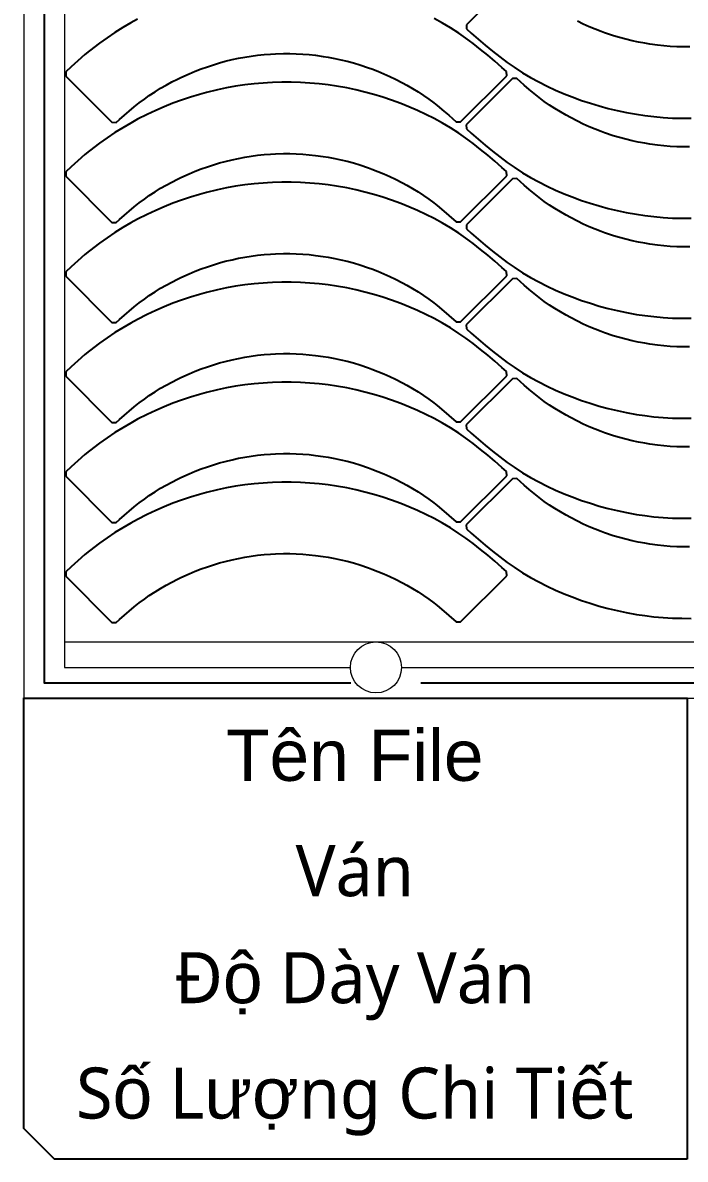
# Model space of a CAD drawing. Header units: millimetres. Extents: x -10628 to 24720, y -21829 to 4032.
# Drawn here: x 6648 to 7297, y -1997 to -884 of the extents above; entities that cross this region are included whole.
import ezdxf
from ezdxf.enums import TextEntityAlignment as Align
from ezdxf.lldxf.tags import DXFTag

# ---------------------------------------------------------------- set-up
doc = ezdxf.new("R2010")
doc.units = ezdxf.units.MM
doc.layers.add('layer khung van cnc', color=7, linetype='Continuous', lineweight=25, true_color=0xfbf59b)
doc.layers.add('layer mau', color=7, linetype='Continuous')
doc.styles.add('Text Dim', font='arial.ttf')
tags = doc.linetypes.add('DATTRANHVAKEPVAN', pattern='A,32.156035,-1.521322,["DAT TRÁNH VA CHẠM KẸP VÁN",Text Dim,S=2.23494,R=0,X=0,Y=-0.877209],-47.8264', length=81.503757).pattern_tags.tags
tags[6] = DXFTag(74, 10)
tags = doc.linetypes.add('KVVIENMAY', pattern='A,46.311228,-10.280676,["KV VIỀN MÁY",Text Dim,S=10.028098,R=0,X=0,Y=-4.346144],-100.988212', length=157.580116).pattern_tags.tags
tags[6] = DXFTag(74, 10)

# ---------------------------------------------------------------- blocks, each defined once
blk = doc.blocks.new('khung van cnc')
at = {"color": 2, "linetype": 'DATTRANHVAKEPVAN', "lineweight": 5}
for p, q in [((-1453, -44.4), (-1148, -44.4)), ((-1148, -44.4), (-538.7, -44.4))]:
    blk.add_line(p, q, dxfattribs=at)
at = {"color": 250, "lineweight": 5}
blk.add_line((-1494.1, -99.4), (-193, -99.4), dxfattribs=at)
at = {"lineweight": 5}
blk.add_lwpolyline([(-193, -99.4), (-193, 2370.6), (-223, 2400.6), (-1463, 2400.6), (-1493, 2370.6), (-1493, -99.4)], close=True, dxfattribs=at)
at = {"color": 1, "linetype": 'KVVIENMAY'}
for points in [[(-511.9, -84.4), (-213, -84.4), (-213, 2370.6), (-228, 2385.6), (-1458, 2385.6), (-1473, 2370.6), (-1473, -84.4), (-1172.8, -84.4)], [(-1104, -84.4), (-567.2, -84.4)]]:
    blk.add_lwpolyline(points, dxfattribs=at)
at = {"lineweight": 5}
for points in [[(-513.5, -69.4), (-233, -69.4), (-233, 2370.6), (-1453, 2370.6), (-1453, -69.4), (-1173, -69.4)], [(-1123, -69.4), (-563.5, -69.4)]]:
    blk.add_lwpolyline(points, dxfattribs=at)
blk.add_lwpolyline([(-843, -551.3), (-1463, -551.3), (-1493, -521.3), (-1493, -99.4), (-843, -99.4)], close=True)
blk.add_circle((-1148, -69.4), 25, dxfattribs=at)
at = {"color": 254, "lineweight": 5, "char_height": 50, "width": 647.53, "attachment_point": 5}
for s, insert in [('{\\fArial|b0|i0|c163|p34;Tên File}', (-1168.8, -155.9)), ('{\\fYu Gothic UI Semilight|b0|i0|c128|p34;Ván}', (-1168.8, -268.9)), ('{\\fYu Gothic UI Semilight|b0|i0|c128|p34;Đ\\fArial|b0|i0|c163|p34;ộ\\fYu Gothic UI Semilight|b0|i0|c128|p34; Dày Ván}', (-1168.8, -381.8)), ('{\\fYu Gothic UI Semilight|b0|i0|c128|p34;S\\fArial|b0|i0|c163|p34;ố\\fYu Gothic UI Semilight|b0|i0|c128|p34; L\\fArial|b0|i0|c163|p34;ượ\\fYu Gothic UI Semilight|b0|i0|c128|p34;ng Chi Ti\\fArial|b0|i0|c163|p34;ế\\fYu Gothic UI Semilight|b0|i0|c128|p34;t}', (-1168.8, -494.8))]:
    blk.add_mtext(s, dxfattribs=dict(at, insert=insert))
at = {"layer": 'layer mau'}
for tag, p in [('ÁGF', (-518, -155.9)), ('TENFILE', (-518, -268.9)), ('TENFILE', (-518, -381.8)), ('TENFILE', (-518, -494.8))]:
    blk.add_attdef(tag, text='', height=30, dxfattribs=at).set_placement(p, align=Align.MIDDLE_CENTER)

msp = doc.modelspace()

# ---------------------------------------------------------------- linework, layer by layer
for p, q in [((7127.779, -840.374), (7082.525, -885.566)), ((7059.057, -883.878), (7051.064, -879.504)), ((6745.926, -888.369), (6738.177, -893.172)), ((6753.819, -883.799), (6745.926, -888.369)), ((6760.451, -880.191), (6753.819, -883.799)), ((7066.887, -888.516), (7059.057, -883.878)), ((7075.259, -893.908), (7066.887, -888.516)), ((7082.525, -885.566), (7082.658, -889.664)), ((7082.658, -889.664), (7087.265, -893.703)), ((7197.113, -884.813), (7191.417, -882.074)), ((7202.875, -887.404), (7197.113, -884.813)), ((7208.702, -889.845), (7202.875, -887.404)), ((7214.59, -892.133), (7208.702, -889.845)), ((6730.588, -898.212), (6723.171, -903.491)), ((6738.177, -893.172), (6730.588, -898.212)), ((7081.998, -898.603), (7075.259, -893.908)), ((7089.288, -904.021), (7081.998, -898.603)), ((7087.265, -893.703), (7094.155, -899.681)), ((7094.155, -899.681), (7101.103, -905.579)), ((7217.82, -893.312), (7214.59, -892.133)), ((7226.543, -896.235), (7217.82, -893.312)), ((7232.6, -898.047), (7226.543, -896.235)), ((7238.704, -899.699), (7232.6, -898.047)), ((7244.85, -901.188), (7238.704, -899.699)), ((7251.034, -902.516), (7244.85, -901.188)), ((6713.449, -911.01), (6708.909, -914.776)), ((6723.171, -903.491), (6713.449, -911.01)), ((7096.435, -909.639), (7089.288, -904.021)), ((7103.468, -915.417), (7096.435, -909.639)), ((7101.103, -905.579), (7108.136, -911.357)), ((7108.136, -911.357), (7115.283, -916.975)), ((7257.25, -903.679), (7251.034, -902.516)), ((7262.248, -904.493), (7257.25, -903.679)), ((7269.763, -905.513), (7262.248, -904.493)), ((7276.051, -906.182), (7269.763, -905.513)), ((7282.353, -906.686), (7276.051, -906.182)), ((7288.667, -907.024), (7282.353, -906.686)), ((7294.988, -907.196), (7288.667, -907.024)), ((7301.311, -907.201), (7294.988, -907.196)), ((6702.045, -920.743), (6695.294, -926.844)), ((6708.909, -914.776), (6702.045, -920.743)), ((6834.798, -924.667), (6840.854, -922.857)), ((6840.854, -922.857), (6846.412, -921.349)), ((6846.412, -921.349), (6853.101, -919.724)), ((6853.101, -919.724), (6859.285, -918.404)), ((6859.285, -918.404), (6865.504, -917.249)), ((6865.504, -917.249), (6871.751, -916.259)), ((6871.751, -916.259), (6878.023, -915.434)), ((6878.023, -915.434), (6884.314, -914.774)), ((6884.314, -914.774), (6890.62, -914.281)), ((6890.62, -914.281), (6895.483, -914.015)), ((6895.483, -914.015), (6903.259, -913.794)), ((6903.259, -913.794), (6909.582, -913.8)), ((6909.582, -913.8), (6915.903, -913.972)), ((6915.903, -913.972), (6922.217, -914.31)), ((6922.217, -914.31), (6928.52, -914.813)), ((6928.52, -914.813), (6934.807, -915.482)), ((6934.807, -915.482), (6942.322, -916.503)), ((6942.322, -916.503), (6947.32, -917.316)), ((6947.32, -917.316), (6953.537, -918.48)), ((6953.537, -918.48), (6959.72, -919.807)), ((6959.72, -919.807), (6965.866, -921.297)), ((6965.866, -921.297), (6971.97, -922.948)), ((6971.97, -922.948), (6978.027, -924.76)), ((7110.415, -921.314), (7103.468, -915.417)), ((7117.306, -927.292), (7110.415, -921.314)), ((7115.283, -916.975), (7122.572, -922.393)), ((7122.572, -922.393), (7129.311, -927.087)), ((6690.089, -931.678), (6690.011, -935.842)), ((6695.294, -926.844), (6690.089, -931.678)), ((6802.876, -937.17), (6811.098, -933.46)), ((6811.098, -933.46), (6816.939, -931.035)), ((6816.939, -931.035), (6822.838, -928.759)), ((6822.838, -928.759), (6828.792, -926.635)), ((6828.792, -926.635), (6834.798, -924.667)), ((6978.027, -924.76), (6986.75, -927.683)), ((6986.75, -927.683), (6989.98, -928.863)), ((6989.98, -928.863), (6995.868, -931.15)), ((6995.868, -931.15), (7001.695, -933.591)), ((7001.695, -933.591), (7007.457, -936.182)), ((7121.912, -931.332), (7117.306, -927.292)), ((7122.045, -935.43), (7121.912, -931.332)), ((7129.311, -927.087), (7137.683, -932.479)), ((7137.683, -932.479), (7145.513, -937.117)), ((6690.011, -935.842), (6735.237, -981.129)), ((6782.923, -947.784), (6788.394, -944.617)), ((6788.394, -944.617), (6793.957, -941.606)), ((6793.957, -941.606), (6799.602, -938.746)), ((6799.602, -938.746), (6802.876, -937.17)), ((6856.512, -945.778), (6847.543, -947.37)), ((6865.525, -944.451), (6856.512, -945.778)), ((6874.575, -943.389), (6865.525, -944.451)), ((6887.627, -942.329), (6874.575, -943.389)), ((6892.753, -942.064), (6887.627, -942.329)), ((6901.865, -941.801), (6892.753, -942.064)), ((6910.982, -941.805), (6901.865, -941.801)), ((6920.095, -942.077), (6910.982, -941.805)), ((6929.195, -942.616), (6920.095, -942.077)), ((6938.273, -943.424), (6929.195, -942.616)), ((6947.321, -944.5), (6938.273, -943.424)), ((6955.472, -945.706), (6947.321, -944.5)), ((6965.292, -947.46), (6955.472, -945.706)), ((7007.457, -936.182), (7013.153, -938.921)), ((7013.153, -938.921), (7020.126, -942.52)), ((7020.126, -942.52), (7024.336, -944.828)), ((7024.336, -944.828), (7029.814, -947.993)), ((7076.791, -980.622), (7122.045, -935.43)), ((7127.754, -938.349), (7082.5, -983.541)), ((7132.102, -938.241), (7127.754, -938.349)), ((7139.251, -944.706), (7132.102, -938.241)), ((7143.995, -948.871), (7139.251, -944.706)), ((7145.513, -937.117), (7153.506, -941.491)), ((7153.506, -941.491), (7161.646, -945.606)), ((7161.646, -945.606), (7169.917, -949.468)), ((6767.176, -958.274), (6771.846, -954.927)), ((6771.846, -954.927), (6777.557, -951.113)), ((6777.557, -951.113), (6782.923, -947.784)), ((6812.255, -956.377), (6803.616, -959.277)), ((6820.974, -953.732), (6812.255, -956.377)), ((6827.982, -951.809), (6820.974, -953.732)), ((6838.625, -949.227), (6827.982, -951.809)), ((6847.543, -947.37), (6838.625, -949.227)), ((6974.202, -949.338), (6965.292, -947.46)), ((6983.054, -951.476), (6974.202, -949.338)), ((6991.843, -953.87), (6983.054, -951.476)), ((7000.565, -956.515), (6991.843, -953.87)), ((7009.213, -959.406), (7000.565, -956.515)), ((7029.814, -947.993), (7035.205, -951.304)), ((7035.205, -951.304), (7040.5, -954.761)), ((7040.5, -954.761), (7045.689, -958.369)), ((7150.556, -954.322), (7143.995, -948.871)), ((7153.781, -956.842), (7150.556, -954.322)), ((7158.856, -960.602), (7153.781, -956.842)), ((7169.917, -949.468), (7178.303, -953.082)), ((7178.303, -953.082), (7186.201, -956.229)), ((7186.201, -956.229), (7195.357, -959.586)), ((6752.372, -970.071), (6757.227, -966.03)), ((6757.227, -966.03), (6762.156, -962.089)), ((6762.156, -962.089), (6767.176, -958.274)), ((6786.604, -965.827), (6778.242, -969.467)), ((6795.064, -962.429), (6786.604, -965.827)), ((6803.616, -959.277), (6795.064, -962.429)), ((7018.369, -962.763), (7009.213, -959.406)), ((7026.268, -965.91), (7018.369, -962.763)), ((7034.654, -969.524), (7026.268, -965.91)), ((7045.689, -958.369), (7050.764, -962.129)), ((7050.764, -962.129), (7053.989, -964.649)), ((7053.989, -964.649), (7060.549, -970.1)), ((7164.045, -964.21), (7158.856, -960.602)), ((7169.339, -967.667), (7164.045, -964.21)), ((7174.73, -970.978), (7169.339, -967.667)), ((7195.357, -959.586), (7204.005, -962.477)), ((7204.005, -962.477), (7212.727, -965.122)), ((7212.727, -965.122), (7221.516, -967.516)), ((7221.516, -967.516), (7230.368, -969.654)), ((6739.588, -981.247), (6742.809, -978.354)), ((6742.809, -978.354), (6747.572, -974.187)), ((6747.572, -974.187), (6752.372, -970.071)), ((6760.451, -978.187), (6753.819, -981.795)), ((6769.987, -973.345), (6760.451, -978.187)), ((6778.242, -969.467), (6769.987, -973.345)), ((7042.924, -973.386), (7034.654, -969.524)), ((7051.064, -977.501), (7042.924, -973.386)), ((7059.057, -981.875), (7051.064, -977.501)), ((7060.549, -970.1), (7065.294, -974.265)), ((7065.294, -974.265), (7072.443, -980.73)), ((7180.208, -974.143), (7174.73, -970.978)), ((7184.419, -976.451), (7180.208, -974.143)), ((7191.392, -980.05), (7184.419, -976.451)), ((7230.368, -969.654), (7239.278, -971.532)), ((7239.278, -971.532), (7249.098, -973.286)), ((7249.098, -973.286), (7257.249, -974.491)), ((7257.249, -974.491), (7266.297, -975.568)), ((7266.297, -975.568), (7275.375, -976.376)), ((7275.375, -976.376), (7284.475, -976.915)), ((7284.475, -976.915), (7293.588, -977.187)), ((7293.588, -977.187), (7302.705, -977.191)), ((6735.237, -981.129), (6739.588, -981.247)), ((6745.926, -986.365), (6738.177, -991.169)), ((6753.819, -981.795), (6745.926, -986.365)), ((7066.887, -986.513), (7059.057, -981.875)), ((7075.259, -991.905), (7066.887, -986.513)), ((7072.443, -980.73), (7076.791, -980.622)), ((7082.5, -983.541), (7082.633, -987.639)), ((7082.633, -987.639), (7087.239, -991.679)), ((7197.088, -982.788), (7191.392, -980.05)), ((7202.85, -985.38), (7197.088, -982.788)), ((7208.676, -987.821), (7202.85, -985.38)), ((7214.565, -990.108), (7208.676, -987.821)), ((7217.795, -991.288), (7214.565, -990.108)), ((6723.171, -1001.487), (6713.449, -1009.006)), ((6730.588, -996.208), (6723.171, -1001.487)), ((6738.177, -991.169), (6730.588, -996.208)), ((7081.998, -996.599), (7075.259, -991.905)), ((7089.288, -1002.017), (7081.998, -996.599)), ((7087.239, -991.679), (7094.13, -997.657)), ((7096.435, -1007.635), (7089.288, -1002.017)), ((7094.13, -997.657), (7101.077, -1003.554)), ((7226.518, -994.211), (7217.795, -991.288)), ((7232.575, -996.023), (7226.518, -994.211)), ((7238.678, -997.674), (7232.575, -996.023)), ((7244.824, -999.164), (7238.678, -997.674)), ((7251.008, -1000.491), (7244.824, -999.164)), ((7257.225, -1001.655), (7251.008, -1000.491)), ((7262.222, -1002.468), (7257.225, -1001.655)), ((6708.909, -1012.773), (6702.045, -1018.739)), ((6713.449, -1009.006), (6708.909, -1012.773)), ((6878.023, -1013.43), (6884.314, -1012.771)), ((6884.314, -1012.771), (6890.62, -1012.278)), ((6890.62, -1012.278), (6895.483, -1012.011)), ((6895.483, -1012.011), (6903.259, -1011.79)), ((6903.259, -1011.79), (6909.582, -1011.796)), ((6909.582, -1011.796), (6915.903, -1011.968)), ((6915.903, -1011.968), (6922.217, -1012.306)), ((6922.217, -1012.306), (6928.52, -1012.81)), ((6928.52, -1012.81), (6934.807, -1013.479)), ((7103.468, -1013.413), (7096.435, -1007.635)), ((7101.077, -1003.554), (7108.11, -1009.332)), ((7108.11, -1009.332), (7115.257, -1014.95)), ((7269.738, -1003.488), (7262.222, -1002.468)), ((7276.025, -1004.158), (7269.738, -1003.488)), ((7282.328, -1004.661), (7276.025, -1004.158)), ((7288.642, -1004.999), (7282.328, -1004.661)), ((7294.962, -1005.171), (7288.642, -1004.999)), ((7301.286, -1005.177), (7294.962, -1005.171)), ((6702.045, -1018.739), (6695.294, -1024.84)), ((6828.792, -1024.632), (6834.798, -1022.664)), ((6834.798, -1022.664), (6840.854, -1020.854)), ((6840.854, -1020.854), (6846.412, -1019.345)), ((6846.412, -1019.345), (6853.101, -1017.721)), ((6853.101, -1017.721), (6859.285, -1016.401)), ((6859.285, -1016.401), (6865.504, -1015.245)), ((6865.504, -1015.245), (6871.751, -1014.255)), ((6871.751, -1014.255), (6878.023, -1013.43)), ((6934.807, -1013.479), (6942.322, -1014.499)), ((6942.322, -1014.499), (6947.32, -1015.313)), ((6947.32, -1015.313), (6953.537, -1016.476)), ((6953.537, -1016.476), (6959.72, -1017.803)), ((6959.72, -1017.803), (6965.866, -1019.293)), ((6965.866, -1019.293), (6971.97, -1020.944)), ((6971.97, -1020.944), (6978.027, -1022.756)), ((6978.027, -1022.756), (6986.75, -1025.68)), ((7110.415, -1019.311), (7103.468, -1013.413)), ((7117.306, -1025.288), (7110.415, -1019.311)), ((7115.257, -1014.95), (7122.547, -1020.368)), ((7122.547, -1020.368), (7129.285, -1025.062)), ((6690.089, -1029.674), (6690.011, -1033.839)), ((6690.011, -1033.839), (6735.237, -1079.126)), ((6695.294, -1024.84), (6690.089, -1029.674)), ((6799.602, -1036.743), (6802.876, -1035.166)), ((6802.876, -1035.166), (6811.098, -1031.456)), ((6811.098, -1031.456), (6816.939, -1029.031)), ((6816.939, -1029.031), (6822.838, -1026.755)), ((6822.838, -1026.755), (6828.792, -1024.632)), ((6986.75, -1025.68), (6989.98, -1026.859)), ((6989.98, -1026.859), (6995.868, -1029.146)), ((6995.868, -1029.146), (7001.695, -1031.587)), ((7001.695, -1031.587), (7007.457, -1034.179)), ((7007.457, -1034.179), (7013.153, -1036.918)), ((7076.791, -1078.618), (7122.045, -1033.426)), ((7121.912, -1029.328), (7117.306, -1025.288)), ((7122.045, -1033.426), (7121.912, -1029.328)), ((7129.285, -1025.062), (7137.658, -1030.455)), ((7137.658, -1030.455), (7145.487, -1035.093)), ((7145.487, -1035.093), (7153.48, -1039.467)), ((6777.557, -1049.109), (6782.923, -1045.781)), ((6782.923, -1045.781), (6788.394, -1042.613)), ((6788.394, -1042.613), (6793.957, -1039.603)), ((6793.957, -1039.603), (6799.602, -1036.743)), ((6847.543, -1045.328), (6838.625, -1047.185)), ((6856.512, -1043.736), (6847.543, -1045.328)), ((6865.525, -1042.409), (6856.512, -1043.736)), ((6874.575, -1041.347), (6865.525, -1042.409)), ((6887.627, -1040.287), (6874.575, -1041.347)), ((6892.753, -1040.022), (6887.627, -1040.287)), ((6901.865, -1039.759), (6892.753, -1040.022)), ((6910.982, -1039.763), (6901.865, -1039.759)), ((6920.095, -1040.035), (6910.982, -1039.763)), ((6929.195, -1040.574), (6920.095, -1040.035)), ((6938.273, -1041.382), (6929.195, -1040.574)), ((6947.321, -1042.459), (6938.273, -1041.382)), ((6955.472, -1043.664), (6947.321, -1042.459)), ((6965.292, -1045.418), (6955.472, -1043.664)), ((6974.202, -1047.296), (6965.292, -1045.418)), ((7013.153, -1036.918), (7020.126, -1040.516)), ((7020.126, -1040.516), (7024.336, -1042.824)), ((7024.336, -1042.824), (7029.814, -1045.99)), ((7029.814, -1045.99), (7035.205, -1049.3)), ((7127.775, -1036.324), (7082.521, -1081.517)), ((7132.123, -1036.217), (7127.775, -1036.324)), ((7139.272, -1042.681), (7132.123, -1036.217)), ((7144.016, -1046.846), (7139.272, -1042.681)), ((7153.48, -1039.467), (7161.62, -1043.582)), ((7161.62, -1043.582), (7169.891, -1047.443)), ((6762.156, -1060.086), (6767.176, -1056.27)), ((6767.176, -1056.27), (6771.846, -1052.923)), ((6771.846, -1052.923), (6777.557, -1049.109)), ((6803.616, -1057.236), (6795.064, -1060.387)), ((6812.255, -1054.335), (6803.616, -1057.236)), ((6820.974, -1051.691), (6812.255, -1054.335)), ((6827.982, -1049.767), (6820.974, -1051.691)), ((6838.625, -1047.185), (6827.982, -1049.767)), ((6983.054, -1049.434), (6974.202, -1047.296)), ((6991.843, -1051.828), (6983.054, -1049.434)), ((7000.565, -1054.473), (6991.843, -1051.828)), ((7009.213, -1057.364), (7000.565, -1054.473)), ((7018.369, -1060.721), (7009.213, -1057.364)), ((7035.205, -1049.3), (7040.5, -1052.758)), ((7040.5, -1052.758), (7045.689, -1056.365)), ((7045.689, -1056.365), (7050.764, -1060.125)), ((7150.577, -1052.297), (7144.016, -1046.846)), ((7153.802, -1054.818), (7150.577, -1052.297)), ((7158.877, -1058.578), (7153.802, -1054.818)), ((7169.891, -1047.443), (7178.277, -1051.057)), ((7178.277, -1051.057), (7186.175, -1054.205)), ((7186.175, -1054.205), (7195.332, -1057.562)), ((7195.332, -1057.562), (7203.98, -1060.453)), ((6747.572, -1072.184), (6752.372, -1068.068)), ((6752.372, -1068.068), (6757.227, -1064.026)), ((6757.227, -1064.026), (6762.156, -1060.086)), ((6778.242, -1067.425), (6769.987, -1071.303)), ((6786.604, -1063.785), (6778.242, -1067.425)), ((6795.064, -1060.387), (6786.604, -1063.785)), ((7026.268, -1063.868), (7018.369, -1060.721)), ((7034.654, -1067.482), (7026.268, -1063.868)), ((7042.924, -1071.344), (7034.654, -1067.482)), ((7050.764, -1060.125), (7053.989, -1062.646)), ((7053.989, -1062.646), (7060.549, -1068.097)), ((7060.549, -1068.097), (7065.294, -1072.261)), ((7164.066, -1062.185), (7158.877, -1058.578)), ((7169.36, -1065.643), (7164.066, -1062.185)), ((7174.751, -1068.953), (7169.36, -1065.643)), ((7203.98, -1060.453), (7212.701, -1063.097)), ((7212.701, -1063.097), (7221.491, -1065.491)), ((7221.491, -1065.491), (7230.343, -1067.629)), ((7230.343, -1067.629), (7239.253, -1069.508)), ((6735.237, -1079.126), (6739.588, -1079.244)), ((6739.588, -1079.244), (6742.809, -1076.35)), ((6742.809, -1076.35), (6747.572, -1072.184)), ((6753.819, -1079.753), (6745.926, -1084.323)), ((6760.451, -1076.145), (6753.819, -1079.753)), ((6769.987, -1071.303), (6760.451, -1076.145)), ((7051.064, -1075.459), (7042.924, -1071.344)), ((7059.057, -1079.833), (7051.064, -1075.459)), ((7066.887, -1084.471), (7059.057, -1079.833)), ((7065.294, -1072.261), (7072.443, -1078.726)), ((7072.443, -1078.726), (7076.791, -1078.618)), ((7180.229, -1072.119), (7174.751, -1068.953)), ((7184.44, -1074.427), (7180.229, -1072.119)), ((7191.413, -1078.025), (7184.44, -1074.427)), ((7197.109, -1080.764), (7191.413, -1078.025)), ((7239.253, -1069.508), (7249.073, -1071.262)), ((7249.073, -1071.262), (7257.224, -1072.467)), ((7257.224, -1072.467), (7266.272, -1073.543)), ((7266.272, -1073.543), (7275.35, -1074.351)), ((7275.35, -1074.351), (7284.45, -1074.891)), ((7284.45, -1074.891), (7293.562, -1075.162)), ((7293.562, -1075.162), (7302.679, -1075.166)), ((6738.177, -1089.127), (6730.588, -1094.166)), ((6745.926, -1084.323), (6738.177, -1089.127)), ((7075.259, -1089.863), (7066.887, -1084.471)), ((7081.998, -1094.557), (7075.259, -1089.863)), ((7082.521, -1081.517), (7082.654, -1085.615)), ((7082.654, -1085.615), (7087.26, -1089.654)), ((7087.26, -1089.654), (7094.151, -1095.632)), ((7202.871, -1083.355), (7197.109, -1080.764)), ((7208.697, -1085.796), (7202.871, -1083.355)), ((7214.586, -1088.084), (7208.697, -1085.796)), ((7217.816, -1089.263), (7214.586, -1088.084)), ((7226.539, -1092.186), (7217.816, -1089.263)), ((6723.171, -1099.446), (6713.449, -1106.964)), ((6730.588, -1094.166), (6723.171, -1099.446)), ((7089.288, -1099.975), (7081.998, -1094.557)), ((7096.435, -1105.593), (7089.288, -1099.975)), ((7094.151, -1095.632), (7101.098, -1101.53)), ((7101.098, -1101.53), (7108.131, -1107.308)), ((7232.596, -1093.998), (7226.539, -1092.186)), ((7238.699, -1095.65), (7232.596, -1093.998)), ((7244.845, -1097.139), (7238.699, -1095.65)), ((7251.029, -1098.466), (7244.845, -1097.139)), ((7257.246, -1099.63), (7251.029, -1098.466)), ((7262.243, -1100.443), (7257.246, -1099.63)), ((7269.759, -1101.464), (7262.243, -1100.443)), ((7276.046, -1102.133), (7269.759, -1101.464)), ((7282.349, -1102.637), (7276.046, -1102.133)), ((6708.909, -1110.731), (6702.045, -1116.697)), ((6713.449, -1106.964), (6708.909, -1110.731)), ((6859.285, -1114.359), (6865.504, -1113.203)), ((6865.504, -1113.203), (6871.751, -1112.213)), ((6871.751, -1112.213), (6878.023, -1111.388)), ((6878.023, -1111.388), (6884.314, -1110.729)), ((6884.314, -1110.729), (6890.62, -1110.236)), ((6890.62, -1110.236), (6895.483, -1109.969)), ((6895.483, -1109.969), (6903.259, -1109.749)), ((6903.259, -1109.749), (6909.582, -1109.754)), ((6909.582, -1109.754), (6915.903, -1109.926)), ((6915.903, -1109.926), (6922.217, -1110.264)), ((6922.217, -1110.264), (6928.52, -1110.768)), ((6928.52, -1110.768), (6934.807, -1111.437)), ((6934.807, -1111.437), (6942.322, -1112.457)), ((6942.322, -1112.457), (6947.32, -1113.271)), ((6947.32, -1113.271), (6953.537, -1114.434)), ((7103.468, -1111.371), (7096.435, -1105.593)), ((7110.415, -1117.269), (7103.468, -1111.371)), ((7108.131, -1107.308), (7115.278, -1112.926)), ((7115.278, -1112.926), (7122.568, -1118.344)), ((7288.663, -1102.974), (7282.349, -1102.637)), ((7294.983, -1103.146), (7288.663, -1102.974)), ((7301.307, -1103.152), (7294.983, -1103.146)), ((6695.294, -1122.798), (6690.089, -1127.632)), ((6702.045, -1116.697), (6695.294, -1122.798)), ((6822.838, -1124.713), (6828.792, -1122.59)), ((6828.792, -1122.59), (6834.798, -1120.622)), ((6834.798, -1120.622), (6840.854, -1118.812)), ((6840.854, -1118.812), (6846.412, -1117.303)), ((6846.412, -1117.303), (6853.101, -1115.679)), ((6853.101, -1115.679), (6859.285, -1114.359)), ((6953.537, -1114.434), (6959.72, -1115.762)), ((6959.72, -1115.762), (6965.866, -1117.251)), ((6965.866, -1117.251), (6971.97, -1118.903)), ((6971.97, -1118.903), (6978.027, -1120.715)), ((6978.027, -1120.715), (6986.75, -1123.638)), ((6986.75, -1123.638), (6989.98, -1124.817)), ((7117.306, -1123.247), (7110.415, -1117.269)), ((7121.912, -1127.286), (7117.306, -1123.247)), ((7122.568, -1118.344), (7129.306, -1123.038)), ((7129.306, -1123.038), (7137.679, -1128.43)), ((6690.089, -1127.632), (6690.011, -1131.797)), ((6690.011, -1131.797), (6735.237, -1177.084)), ((6793.957, -1137.561), (6799.602, -1134.701)), ((6799.602, -1134.701), (6802.876, -1133.124)), ((6802.876, -1133.124), (6811.098, -1129.414)), ((6811.098, -1129.414), (6816.939, -1126.989)), ((6816.939, -1126.989), (6822.838, -1124.713)), ((6989.98, -1124.817), (6995.868, -1127.105)), ((6995.868, -1127.105), (7001.695, -1129.546)), ((7001.695, -1129.546), (7007.457, -1132.137)), ((7007.457, -1132.137), (7013.153, -1134.876)), ((7013.153, -1134.876), (7020.126, -1138.474)), ((7076.791, -1176.576), (7122.045, -1131.384)), ((7127.758, -1134.3), (7082.504, -1179.492)), ((7122.045, -1131.384), (7121.912, -1127.286)), ((7132.105, -1134.192), (7127.758, -1134.3)), ((7139.254, -1140.657), (7132.105, -1134.192)), ((7137.679, -1128.43), (7145.508, -1133.068)), ((7145.508, -1133.068), (7153.501, -1137.442)), ((6777.557, -1147.067), (6782.923, -1143.739)), ((6782.923, -1143.739), (6788.394, -1140.572)), ((6788.394, -1140.572), (6793.957, -1137.561)), ((6838.625, -1145.175), (6827.982, -1147.757)), ((6847.543, -1143.318), (6838.625, -1145.175)), ((6856.512, -1141.726), (6847.543, -1143.318)), ((6865.525, -1140.399), (6856.512, -1141.726)), ((6874.575, -1139.337), (6865.525, -1140.399)), ((6887.627, -1138.277), (6874.575, -1139.337)), ((6892.753, -1138.012), (6887.627, -1138.277)), ((6901.865, -1137.749), (6892.753, -1138.012)), ((6910.982, -1137.753), (6901.865, -1137.749)), ((6920.095, -1138.025), (6910.982, -1137.753)), ((6929.195, -1138.564), (6920.095, -1138.025)), ((6938.273, -1139.372), (6929.195, -1138.564)), ((6947.321, -1140.448), (6938.273, -1139.372)), ((6955.472, -1141.654), (6947.321, -1140.448)), ((6965.292, -1143.408), (6955.472, -1141.654)), ((6974.202, -1145.286), (6965.292, -1143.408)), ((6983.054, -1147.424), (6974.202, -1145.286)), ((7020.126, -1138.474), (7024.336, -1140.782)), ((7024.336, -1140.782), (7029.814, -1143.948)), ((7029.814, -1143.948), (7035.205, -1147.258)), ((7143.999, -1144.822), (7139.254, -1140.657)), ((7150.559, -1150.272), (7143.999, -1144.822)), ((7153.501, -1137.442), (7161.641, -1141.557)), ((7161.641, -1141.557), (7169.912, -1145.419)), ((7169.912, -1145.419), (7178.298, -1149.033)), ((6762.156, -1158.044), (6767.176, -1154.228)), ((6767.176, -1154.228), (6771.846, -1150.881)), ((6771.846, -1150.881), (6777.557, -1147.067)), ((6803.616, -1155.225), (6795.064, -1158.377)), ((6812.255, -1152.325), (6803.616, -1155.225)), ((6820.974, -1149.68), (6812.255, -1152.325)), ((6827.982, -1147.757), (6820.974, -1149.68)), ((6991.843, -1149.818), (6983.054, -1147.424)), ((7000.565, -1152.462), (6991.843, -1149.818)), ((7009.213, -1155.353), (7000.565, -1152.462)), ((7018.369, -1158.711), (7009.213, -1155.353)), ((7035.205, -1147.258), (7040.5, -1150.716)), ((7040.5, -1150.716), (7045.689, -1154.323)), ((7045.689, -1154.323), (7050.764, -1158.083)), ((7153.785, -1152.793), (7150.559, -1150.272)), ((7158.859, -1156.553), (7153.785, -1152.793)), ((7164.048, -1160.16), (7158.859, -1156.553)), ((7178.298, -1149.033), (7186.196, -1152.18)), ((7186.196, -1152.18), (7195.353, -1155.537)), ((7195.353, -1155.537), (7204.001, -1158.428)), ((6747.572, -1170.142), (6752.372, -1166.026)), ((6752.372, -1166.026), (6757.227, -1161.985)), ((6757.227, -1161.985), (6762.156, -1158.044)), ((6778.242, -1165.415), (6769.987, -1169.293)), ((6786.604, -1161.775), (6778.242, -1165.415)), ((6795.064, -1158.377), (6786.604, -1161.775)), ((7026.268, -1161.858), (7018.369, -1158.711)), ((7034.654, -1165.472), (7026.268, -1161.858)), ((7042.924, -1169.334), (7034.654, -1165.472)), ((7050.764, -1158.083), (7053.989, -1160.604)), ((7053.989, -1160.604), (7060.549, -1166.055)), ((7060.549, -1166.055), (7065.294, -1170.22)), ((7169.343, -1163.618), (7164.048, -1160.16)), ((7174.734, -1166.928), (7169.343, -1163.618)), ((7180.212, -1170.094), (7174.734, -1166.928)), ((7204.001, -1158.428), (7212.722, -1161.073)), ((7212.722, -1161.073), (7221.512, -1163.467)), ((7221.512, -1163.467), (7230.364, -1165.605)), ((7230.364, -1165.605), (7239.274, -1167.483)), ((7239.274, -1167.483), (7249.094, -1169.237)), ((6735.237, -1177.084), (6739.588, -1177.202)), ((6739.588, -1177.202), (6742.809, -1174.308)), ((6742.809, -1174.308), (6747.572, -1170.142)), ((6753.819, -1177.743), (6745.926, -1182.313)), ((6760.451, -1174.135), (6753.819, -1177.743)), ((6769.987, -1169.293), (6760.451, -1174.135)), ((7051.064, -1173.449), (7042.924, -1169.334)), ((7059.057, -1177.822), (7051.064, -1173.449)), ((7066.887, -1182.461), (7059.057, -1177.822)), ((7065.294, -1170.22), (7072.443, -1176.684)), ((7072.443, -1176.684), (7076.791, -1176.576)), ((7082.504, -1179.492), (7082.636, -1183.59)), ((7184.423, -1172.402), (7180.212, -1170.094)), ((7191.396, -1176.001), (7184.423, -1172.402)), ((7197.091, -1178.739), (7191.396, -1176.001)), ((7202.854, -1181.331), (7197.091, -1178.739)), ((7249.094, -1169.237), (7257.245, -1170.442)), ((7257.245, -1170.442), (7266.293, -1171.519)), ((7266.293, -1171.519), (7275.371, -1172.327)), ((7275.371, -1172.327), (7284.471, -1172.866)), ((7284.471, -1172.866), (7293.583, -1173.138)), ((7293.583, -1173.138), (7302.7, -1173.142)), ((6738.177, -1187.116), (6730.588, -1192.156)), ((6745.926, -1182.313), (6738.177, -1187.116)), ((7075.259, -1187.853), (7066.887, -1182.461)), ((7081.998, -1192.547), (7075.259, -1187.853)), ((7082.636, -1183.59), (7087.243, -1187.63)), ((7087.243, -1187.63), (7094.133, -1193.608)), ((7208.68, -1183.772), (7202.854, -1181.331)), ((7214.568, -1186.059), (7208.68, -1183.772)), ((7217.798, -1187.239), (7214.568, -1186.059)), ((7226.522, -1190.162), (7217.798, -1187.239)), ((7232.578, -1191.974), (7226.522, -1190.162)), ((6723.171, -1197.435), (6713.449, -1204.954)), ((6730.588, -1192.156), (6723.171, -1197.435)), ((7089.288, -1197.965), (7081.998, -1192.547)), ((7096.435, -1203.583), (7089.288, -1197.965)), ((7094.133, -1193.608), (7101.081, -1199.505)), ((7101.081, -1199.505), (7108.114, -1205.283)), ((7238.682, -1193.625), (7232.578, -1191.974)), ((7244.828, -1195.115), (7238.682, -1193.625)), ((7251.012, -1196.442), (7244.828, -1195.115)), ((7257.228, -1197.606), (7251.012, -1196.442)), ((7262.226, -1198.419), (7257.228, -1197.606)), ((7269.741, -1199.439), (7262.226, -1198.419)), ((7276.029, -1200.108), (7269.741, -1199.439)), ((7282.332, -1200.612), (7276.029, -1200.108)), ((7288.645, -1200.95), (7282.332, -1200.612)), ((7294.966, -1201.122), (7288.645, -1200.95)), ((7301.289, -1201.128), (7294.966, -1201.122)), ((6708.909, -1208.721), (6702.045, -1214.687)), ((6713.449, -1204.954), (6708.909, -1208.721)), ((6846.412, -1215.293), (6853.101, -1213.669)), ((6853.101, -1213.669), (6859.285, -1212.348)), ((6859.285, -1212.348), (6865.504, -1211.193)), ((6865.504, -1211.193), (6871.751, -1210.203)), ((6871.751, -1210.203), (6878.023, -1209.378)), ((6878.023, -1209.378), (6884.314, -1208.719)), ((6884.314, -1208.719), (6890.62, -1208.226)), ((6890.62, -1208.226), (6895.483, -1207.959)), ((6895.483, -1207.959), (6903.259, -1207.738)), ((6903.259, -1207.738), (6909.582, -1207.744)), ((6909.582, -1207.744), (6915.903, -1207.916)), ((6915.903, -1207.916), (6922.217, -1208.254)), ((6922.217, -1208.254), (6928.52, -1208.758)), ((6928.52, -1208.758), (6934.807, -1209.427)), ((6934.807, -1209.427), (6942.322, -1210.447)), ((6942.322, -1210.447), (6947.32, -1211.261)), ((6947.32, -1211.261), (6953.537, -1212.424)), ((6953.537, -1212.424), (6959.72, -1213.751)), ((7103.468, -1209.361), (7096.435, -1203.583)), ((7110.415, -1215.259), (7103.468, -1209.361)), ((7108.114, -1205.283), (7115.261, -1210.901)), ((7115.261, -1210.901), (7122.55, -1216.319)), ((6695.294, -1220.788), (6690.089, -1225.622)), ((6702.045, -1214.687), (6695.294, -1220.788)), ((6816.939, -1224.979), (6822.838, -1222.703)), ((6822.838, -1222.703), (6828.792, -1220.58)), ((6828.792, -1220.58), (6834.798, -1218.611)), ((6834.798, -1218.611), (6840.854, -1216.802)), ((6840.854, -1216.802), (6846.412, -1215.293)), ((6959.72, -1213.751), (6965.866, -1215.241)), ((6965.866, -1215.241), (6971.97, -1216.892)), ((6971.97, -1216.892), (6978.027, -1218.704)), ((6978.027, -1218.704), (6986.75, -1221.628)), ((6986.75, -1221.628), (6989.98, -1222.807)), ((6989.98, -1222.807), (6995.868, -1225.094)), ((7117.306, -1221.236), (7110.415, -1215.259)), ((7121.912, -1225.276), (7117.306, -1221.236)), ((7122.55, -1216.319), (7129.289, -1221.013)), ((7129.289, -1221.013), (7137.661, -1226.405)), ((6690.089, -1225.622), (6690.011, -1229.786)), ((6690.011, -1229.786), (6735.237, -1275.073)), ((6788.394, -1238.561), (6793.957, -1235.551)), ((6793.957, -1235.551), (6799.602, -1232.69)), ((6799.602, -1232.69), (6802.876, -1231.114)), ((6802.876, -1231.114), (6811.098, -1227.404)), ((6811.098, -1227.404), (6816.939, -1224.979)), ((6901.865, -1235.713), (6892.753, -1235.975)), ((6910.982, -1235.717), (6901.865, -1235.713)), ((6920.095, -1235.988), (6910.982, -1235.717)), ((6995.868, -1225.094), (7001.695, -1227.535)), ((7001.695, -1227.535), (7007.457, -1230.127)), ((7007.457, -1230.127), (7013.153, -1232.865)), ((7013.153, -1232.865), (7020.126, -1236.464)), ((7076.791, -1274.566), (7122.045, -1229.374)), ((7127.772, -1232.275), (7082.518, -1277.468)), ((7122.045, -1229.374), (7121.912, -1225.276)), ((7132.12, -1232.168), (7127.772, -1232.275)), ((7139.269, -1238.632), (7132.12, -1232.168)), ((7137.661, -1226.405), (7145.491, -1231.044)), ((7145.491, -1231.044), (7153.484, -1235.418)), ((7153.484, -1235.418), (7161.624, -1239.533)), ((6771.846, -1248.871), (6777.557, -1245.057)), ((6777.557, -1245.057), (6782.923, -1241.728)), ((6782.923, -1241.728), (6788.394, -1238.561)), ((6827.982, -1245.721), (6820.974, -1247.644)), ((6838.625, -1243.138), (6827.982, -1245.721)), ((6847.543, -1241.282), (6838.625, -1243.138)), ((6856.512, -1239.689), (6847.543, -1241.282)), ((6865.525, -1238.362), (6856.512, -1239.689)), ((6874.575, -1237.301), (6865.525, -1238.362)), ((6887.627, -1236.241), (6874.575, -1237.301)), ((6892.753, -1235.975), (6887.627, -1236.241)), ((6929.195, -1236.528), (6920.095, -1235.988)), ((6938.273, -1237.336), (6929.195, -1236.528)), ((6947.321, -1238.412), (6938.273, -1237.336)), ((6955.472, -1239.617), (6947.321, -1238.412)), ((6965.292, -1241.371), (6955.472, -1239.617)), ((6974.202, -1243.25), (6965.292, -1241.371)), ((6983.054, -1245.388), (6974.202, -1243.25)), ((6991.843, -1247.781), (6983.054, -1245.388)), ((7020.126, -1236.464), (7024.336, -1238.772)), ((7024.336, -1238.772), (7029.814, -1241.938)), ((7029.814, -1241.938), (7035.205, -1245.248)), ((7035.205, -1245.248), (7040.5, -1248.706)), ((7144.013, -1242.797), (7139.269, -1238.632)), ((7150.574, -1248.248), (7144.013, -1242.797)), ((7161.624, -1239.533), (7169.895, -1243.394)), ((7169.895, -1243.394), (7178.281, -1247.008)), ((7178.281, -1247.008), (7186.179, -1250.156)), ((6757.227, -1259.974), (6762.156, -1256.034)), ((6762.156, -1256.034), (6767.176, -1252.218)), ((6767.176, -1252.218), (6771.846, -1248.871)), ((6795.064, -1256.34), (6786.604, -1259.738)), ((6803.616, -1253.189), (6795.064, -1256.34)), ((6812.255, -1250.289), (6803.616, -1253.189)), ((6820.974, -1247.644), (6812.255, -1250.289)), ((7000.565, -1250.426), (6991.843, -1247.781)), ((7009.213, -1253.317), (7000.565, -1250.426)), ((7018.369, -1256.674), (7009.213, -1253.317)), ((7026.268, -1259.822), (7018.369, -1256.674)), ((7040.5, -1248.706), (7045.689, -1252.313)), ((7045.689, -1252.313), (7050.764, -1256.073)), ((7050.764, -1256.073), (7053.989, -1258.594)), ((7153.799, -1250.769), (7150.574, -1248.248)), ((7158.874, -1254.528), (7153.799, -1250.769)), ((7164.063, -1258.136), (7158.874, -1254.528)), ((7169.357, -1261.593), (7164.063, -1258.136)), ((7186.179, -1250.156), (7195.335, -1253.513)), ((7195.335, -1253.513), (7203.984, -1256.404)), ((7203.984, -1256.404), (7212.705, -1259.048)), ((6742.809, -1272.298), (6747.572, -1268.132)), ((6747.572, -1268.132), (6752.372, -1264.015)), ((6752.372, -1264.015), (6757.227, -1259.974)), ((6769.987, -1267.256), (6760.451, -1272.099)), ((6778.242, -1263.379), (6769.987, -1267.256)), ((6786.604, -1259.738), (6778.242, -1263.379)), ((7034.654, -1263.436), (7026.268, -1259.822)), ((7042.924, -1267.297), (7034.654, -1263.436)), ((7051.064, -1271.412), (7042.924, -1267.297)), ((7053.989, -1258.594), (7060.549, -1264.044)), ((7060.549, -1264.044), (7065.294, -1268.209)), ((7065.294, -1268.209), (7072.443, -1274.674)), ((7174.748, -1264.904), (7169.357, -1261.593)), ((7180.226, -1268.07), (7174.748, -1264.904)), ((7184.437, -1270.378), (7180.226, -1268.07)), ((7212.705, -1259.048), (7221.494, -1261.442)), ((7221.494, -1261.442), (7230.346, -1263.58)), ((7230.346, -1263.58), (7239.256, -1265.459)), ((7239.256, -1265.459), (7249.077, -1267.212)), ((7249.077, -1267.212), (7257.228, -1268.418)), ((7257.228, -1268.418), (7266.275, -1269.494)), ((6735.237, -1275.073), (6739.588, -1275.191)), ((6745.926, -1280.277), (6738.177, -1285.08)), ((6739.588, -1275.191), (6742.809, -1272.298)), ((6753.819, -1275.707), (6745.926, -1280.277)), ((6760.451, -1272.099), (6753.819, -1275.707)), ((7059.057, -1275.786), (7051.064, -1271.412)), ((7066.887, -1280.424), (7059.057, -1275.786)), ((7075.259, -1285.816), (7066.887, -1280.424)), ((7072.443, -1274.674), (7076.791, -1274.566)), ((7082.518, -1277.468), (7082.651, -1281.566)), ((7191.41, -1273.976), (7184.437, -1270.378)), ((7197.106, -1276.715), (7191.41, -1273.976)), ((7202.868, -1279.306), (7197.106, -1276.715)), ((7208.694, -1281.747), (7202.868, -1279.306)), ((7266.275, -1269.494), (7275.354, -1270.302)), ((7275.354, -1270.302), (7284.453, -1270.841)), ((7284.453, -1270.841), (7293.566, -1271.113)), ((7293.566, -1271.113), (7302.683, -1271.117)), ((6730.588, -1290.12), (6723.171, -1295.399)), ((6738.177, -1285.08), (6730.588, -1290.12)), ((7081.998, -1290.511), (7075.259, -1285.816)), ((7089.288, -1295.929), (7081.998, -1290.511)), ((7082.651, -1281.566), (7087.257, -1285.605)), ((7087.257, -1285.605), (7094.148, -1291.583)), ((7094.148, -1291.583), (7101.095, -1297.481)), ((7214.583, -1284.035), (7208.694, -1281.747)), ((7217.813, -1285.214), (7214.583, -1284.035)), ((7226.536, -1288.137), (7217.813, -1285.214)), ((7232.593, -1289.949), (7226.536, -1288.137)), ((7238.696, -1291.601), (7232.593, -1289.949)), ((7244.842, -1293.09), (7238.696, -1291.601)), ((6723.171, -1295.399), (6713.449, -1302.918)), ((7096.435, -1301.547), (7089.288, -1295.929)), ((7103.468, -1307.324), (7096.435, -1301.547)), ((7101.095, -1297.481), (7108.128, -1303.259)), ((7251.026, -1294.417), (7244.842, -1293.09)), ((7257.243, -1295.581), (7251.026, -1294.417)), ((7262.24, -1296.394), (7257.243, -1295.581)), ((7269.756, -1297.415), (7262.24, -1296.394)), ((7276.043, -1298.084), (7269.756, -1297.415)), ((7282.346, -1298.587), (7276.043, -1298.084)), ((7288.66, -1298.925), (7282.346, -1298.587)), ((7294.98, -1299.097), (7288.66, -1298.925)), ((7301.304, -1299.103), (7294.98, -1299.097)), ((6702.045, -1312.651), (6695.294, -1318.752)), ((6708.909, -1306.684), (6702.045, -1312.651)), ((6713.449, -1302.918), (6708.909, -1306.684)), ((6840.854, -1314.765), (6846.412, -1313.257)), ((6846.412, -1313.257), (6853.101, -1311.632)), ((6853.101, -1311.632), (6859.285, -1310.312)), ((6859.285, -1310.312), (6865.504, -1309.157)), ((6865.504, -1309.157), (6871.751, -1308.166)), ((6871.751, -1308.166), (6878.023, -1307.342)), ((6878.023, -1307.342), (6884.314, -1306.682)), ((6884.314, -1306.682), (6890.62, -1306.189)), ((6890.62, -1306.189), (6895.483, -1305.923)), ((6895.483, -1305.923), (6903.259, -1305.702)), ((6903.259, -1305.702), (6909.582, -1305.708)), ((6909.582, -1305.708), (6915.903, -1305.88)), ((6915.903, -1305.88), (6922.217, -1306.218)), ((6922.217, -1306.218), (6928.52, -1306.721)), ((6928.52, -1306.721), (6934.807, -1307.39)), ((6934.807, -1307.39), (6942.322, -1308.411)), ((6942.322, -1308.411), (6947.32, -1309.224)), ((6947.32, -1309.224), (6953.537, -1310.388)), ((6953.537, -1310.388), (6959.72, -1311.715)), ((6959.72, -1311.715), (6965.866, -1313.205)), ((6965.866, -1313.205), (6971.97, -1314.856)), ((7110.415, -1313.222), (7103.468, -1307.324)), ((7108.128, -1303.259), (7115.275, -1308.877)), ((7117.306, -1319.2), (7110.415, -1313.222)), ((7115.275, -1308.877), (7122.565, -1314.295)), ((6690.089, -1323.586), (6690.011, -1327.75)), ((6695.294, -1318.752), (6690.089, -1323.586)), ((6811.098, -1325.368), (6816.939, -1322.943)), ((6816.939, -1322.943), (6822.838, -1320.667)), ((6822.838, -1320.667), (6828.792, -1318.543)), ((6828.792, -1318.543), (6834.798, -1316.575)), ((6834.798, -1316.575), (6840.854, -1314.765)), ((6971.97, -1314.856), (6978.027, -1316.668)), ((6978.027, -1316.668), (6986.75, -1319.591)), ((6986.75, -1319.591), (6989.98, -1320.771)), ((6989.98, -1320.771), (6995.868, -1323.058)), ((6995.868, -1323.058), (7001.695, -1325.499)), ((7121.912, -1323.24), (7117.306, -1319.2)), ((7122.045, -1327.338), (7121.912, -1323.24)), ((7122.565, -1314.295), (7129.303, -1318.989)), ((7129.303, -1318.989), (7137.676, -1324.381)), ((7137.676, -1324.381), (7145.505, -1329.019)), ((6690.011, -1327.75), (6735.237, -1373.037)), ((6788.394, -1336.525), (6793.957, -1333.514)), ((6793.957, -1333.514), (6799.602, -1330.654)), ((6799.602, -1330.654), (6802.876, -1329.078)), ((6802.876, -1329.078), (6811.098, -1325.368)), ((6874.575, -1335.286), (6865.525, -1336.348)), ((6887.627, -1334.226), (6874.575, -1335.286)), ((6892.753, -1333.961), (6887.627, -1334.226)), ((6901.865, -1333.698), (6892.753, -1333.961)), ((6910.982, -1333.702), (6901.865, -1333.698)), ((6920.095, -1333.974), (6910.982, -1333.702)), ((6929.195, -1334.513), (6920.095, -1333.974)), ((6938.273, -1335.321), (6929.195, -1334.513)), ((6947.321, -1336.397), (6938.273, -1335.321)), ((7001.695, -1325.499), (7007.457, -1328.09)), ((7007.457, -1328.09), (7013.153, -1330.829)), ((7013.153, -1330.829), (7020.126, -1334.428)), ((7020.126, -1334.428), (7024.336, -1336.736)), ((7076.791, -1372.53), (7122.045, -1327.338)), ((7127.76, -1330.251), (7082.506, -1375.443)), ((7132.108, -1330.143), (7127.76, -1330.251)), ((7139.257, -1336.608), (7132.108, -1330.143)), ((7145.505, -1329.019), (7153.498, -1333.393)), ((7153.498, -1333.393), (7161.638, -1337.508)), ((6767.176, -1350.182), (6771.846, -1346.834)), ((6771.846, -1346.834), (6777.557, -1343.021)), ((6777.557, -1343.021), (6782.923, -1339.692)), ((6782.923, -1339.692), (6788.394, -1336.525)), ((6820.974, -1345.629), (6812.255, -1348.274)), ((6827.982, -1343.706), (6820.974, -1345.629)), ((6838.625, -1341.124), (6827.982, -1343.706)), ((6847.543, -1339.267), (6838.625, -1341.124)), ((6856.512, -1337.675), (6847.543, -1339.267)), ((6865.525, -1336.348), (6856.512, -1337.675)), ((6955.472, -1337.603), (6947.321, -1336.397)), ((6965.292, -1339.356), (6955.472, -1337.603)), ((6974.202, -1341.235), (6965.292, -1339.356)), ((6983.054, -1343.373), (6974.202, -1341.235)), ((6991.843, -1345.767), (6983.054, -1343.373)), ((7000.565, -1348.411), (6991.843, -1345.767)), ((7024.336, -1336.736), (7029.814, -1339.901)), ((7029.814, -1339.901), (7035.205, -1343.212)), ((7035.205, -1343.212), (7040.5, -1346.669)), ((7040.5, -1346.669), (7045.689, -1350.277)), ((7144.001, -1340.773), (7139.257, -1336.608)), ((7150.562, -1346.223), (7144.001, -1340.773)), ((7153.787, -1348.744), (7150.562, -1346.223)), ((7161.638, -1337.508), (7169.909, -1341.37)), ((7169.909, -1341.37), (7178.295, -1344.984)), ((7178.295, -1344.984), (7186.193, -1348.131)), ((6752.372, -1361.979), (6757.227, -1357.938)), ((6757.227, -1357.938), (6762.156, -1353.997)), ((6762.156, -1353.997), (6767.176, -1350.182)), ((6786.604, -1357.724), (6778.242, -1361.364)), ((6795.064, -1354.326), (6786.604, -1357.724)), ((6803.616, -1351.174), (6795.064, -1354.326)), ((6812.255, -1348.274), (6803.616, -1351.174)), ((7009.213, -1351.302), (7000.565, -1348.411)), ((7018.369, -1354.659), (7009.213, -1351.302)), ((7026.268, -1357.807), (7018.369, -1354.659)), ((7034.654, -1361.421), (7026.268, -1357.807)), ((7045.689, -1350.277), (7050.764, -1354.037)), ((7050.764, -1354.037), (7053.989, -1356.557)), ((7053.989, -1356.557), (7060.549, -1362.008)), ((7158.862, -1352.504), (7153.787, -1348.744)), ((7164.051, -1356.111), (7158.862, -1352.504)), ((7169.346, -1359.569), (7164.051, -1356.111)), ((7186.193, -1348.131), (7195.35, -1351.488)), ((7195.35, -1351.488), (7203.998, -1354.379)), ((7203.998, -1354.379), (7212.719, -1357.024)), ((7212.719, -1357.024), (7221.509, -1359.417)), ((6742.809, -1370.262), (6747.572, -1366.095)), ((6747.572, -1366.095), (6752.372, -1361.979)), ((6769.987, -1365.241), (6760.451, -1370.084)), ((6778.242, -1361.364), (6769.987, -1365.241)), ((7042.924, -1365.282), (7034.654, -1361.421)), ((7051.064, -1369.397), (7042.924, -1365.282)), ((7059.057, -1373.771), (7051.064, -1369.397)), ((7060.549, -1362.008), (7065.294, -1366.173)), ((7065.294, -1366.173), (7072.443, -1372.638)), ((7174.737, -1362.879), (7169.346, -1359.569)), ((7180.215, -1366.045), (7174.737, -1362.879)), ((7184.425, -1368.353), (7180.215, -1366.045)), ((7191.398, -1371.952), (7184.425, -1368.353)), ((7221.509, -1359.417), (7230.361, -1361.556)), ((7230.361, -1361.556), (7239.271, -1363.434)), ((7239.271, -1363.434), (7249.091, -1365.188)), ((7249.091, -1365.188), (7257.242, -1366.393)), ((7257.242, -1366.393), (7266.29, -1367.47)), ((7266.29, -1367.47), (7275.368, -1368.277)), ((7275.368, -1368.277), (7284.468, -1368.817)), ((7284.468, -1368.817), (7293.58, -1369.089)), ((7293.58, -1369.089), (7302.697, -1369.093)), ((6735.237, -1373.037), (6739.588, -1373.155)), ((6745.926, -1378.262), (6738.177, -1383.065)), ((6739.588, -1373.155), (6742.809, -1370.262)), ((6753.819, -1373.692), (6745.926, -1378.262)), ((6760.451, -1370.084), (6753.819, -1373.692)), ((7066.887, -1378.41), (7059.057, -1373.771)), ((7075.259, -1383.802), (7066.887, -1378.41)), ((7072.443, -1372.638), (7076.791, -1372.53)), ((7082.506, -1375.443), (7082.639, -1379.541)), ((7082.639, -1379.541), (7087.245, -1383.581)), ((7197.094, -1374.69), (7191.398, -1371.952)), ((7202.856, -1377.282), (7197.094, -1374.69)), ((7208.682, -1379.723), (7202.856, -1377.282)), ((7214.571, -1382.01), (7208.682, -1379.723)), ((6730.588, -1388.105), (6723.171, -1393.384)), ((6738.177, -1383.065), (6730.588, -1388.105)), ((7081.998, -1388.496), (7075.259, -1383.802)), ((7089.288, -1393.914), (7081.998, -1388.496)), ((7087.245, -1383.581), (7094.136, -1389.558)), ((7094.136, -1389.558), (7101.083, -1395.456)), ((7217.801, -1383.189), (7214.571, -1382.01)), ((7226.524, -1386.113), (7217.801, -1383.189)), ((7232.581, -1387.925), (7226.524, -1386.113)), ((7238.684, -1389.576), (7232.581, -1387.925)), ((7244.831, -1391.066), (7238.684, -1389.576)), ((7251.014, -1392.393), (7244.831, -1391.066)), ((6713.449, -1400.903), (6708.909, -1404.67)), ((6723.171, -1393.384), (6713.449, -1400.903)), ((7096.435, -1399.532), (7089.288, -1393.914)), ((7103.468, -1405.31), (7096.435, -1399.532)), ((7101.083, -1395.456), (7108.116, -1401.234)), ((7108.116, -1401.234), (7115.263, -1406.852)), ((7257.231, -1393.557), (7251.014, -1392.393)), ((7262.229, -1394.37), (7257.231, -1393.557)), ((7269.744, -1395.39), (7262.229, -1394.37)), ((7276.031, -1396.059), (7269.744, -1395.39)), ((7282.334, -1396.563), (7276.031, -1396.059)), ((7288.648, -1396.901), (7282.334, -1396.563)), ((7294.969, -1397.073), (7288.648, -1396.901)), ((7301.292, -1397.079), (7294.969, -1397.073)), ((6702.045, -1410.636), (6695.294, -1416.737)), ((6708.909, -1404.67), (6702.045, -1410.636)), ((6834.798, -1414.56), (6840.854, -1412.751)), ((6840.854, -1412.751), (6846.412, -1411.242)), ((6846.412, -1411.242), (6853.101, -1409.617)), ((6853.101, -1409.617), (6859.285, -1408.297)), ((6859.285, -1408.297), (6865.504, -1407.142)), ((6865.504, -1407.142), (6871.751, -1406.152)), ((6871.751, -1406.152), (6878.023, -1405.327)), ((6878.023, -1405.327), (6884.314, -1404.668)), ((6884.314, -1404.668), (6890.62, -1404.174)), ((6890.62, -1404.174), (6895.483, -1403.908)), ((6895.483, -1403.908), (6903.259, -1403.687)), ((6903.259, -1403.687), (6909.582, -1403.693)), ((6909.582, -1403.693), (6915.903, -1403.865)), ((6915.903, -1403.865), (6922.217, -1404.203)), ((6922.217, -1404.203), (6928.52, -1404.707)), ((6928.52, -1404.707), (6934.807, -1405.376)), ((6934.807, -1405.376), (6942.322, -1406.396)), ((6942.322, -1406.396), (6947.32, -1407.209)), ((6947.32, -1407.209), (6953.537, -1408.373)), ((6953.537, -1408.373), (6959.72, -1409.7)), ((6959.72, -1409.7), (6965.866, -1411.19)), ((6965.866, -1411.19), (6971.97, -1412.841)), ((6971.97, -1412.841), (6978.027, -1414.653)), ((7110.415, -1411.207), (7103.468, -1405.31)), ((7117.306, -1417.185), (7110.415, -1411.207)), ((7115.263, -1406.852), (7122.553, -1412.27)), ((7122.553, -1412.27), (7129.292, -1416.964)), ((6690.089, -1421.571), (6690.011, -1425.735)), ((6695.294, -1416.737), (6690.089, -1421.571)), ((6802.876, -1427.063), (6811.098, -1423.353)), ((6811.098, -1423.353), (6816.939, -1420.928)), ((6816.939, -1420.928), (6822.838, -1418.652)), ((6822.838, -1418.652), (6828.792, -1416.529)), ((6828.792, -1416.529), (6834.798, -1414.56)), ((6978.027, -1414.653), (6986.75, -1417.576)), ((6986.75, -1417.576), (6989.98, -1418.756)), ((6989.98, -1418.756), (6995.868, -1421.043)), ((6995.868, -1421.043), (7001.695, -1423.484)), ((7001.695, -1423.484), (7007.457, -1426.076)), ((7121.912, -1421.225), (7117.306, -1417.185)), ((7122.045, -1425.323), (7121.912, -1421.225)), ((7129.292, -1416.964), (7137.664, -1422.356)), ((7137.664, -1422.356), (7145.494, -1426.995)), ((6690.011, -1425.735), (6735.237, -1471.022)), ((6782.923, -1437.677), (6788.394, -1434.51)), ((6788.394, -1434.51), (6793.957, -1431.499)), ((6793.957, -1431.499), (6799.602, -1428.639)), ((6799.602, -1428.639), (6802.876, -1427.063)), ((7007.457, -1426.076), (7013.153, -1428.814)), ((7013.153, -1428.814), (7020.126, -1432.413)), ((7020.126, -1432.413), (7024.336, -1434.721)), ((7024.336, -1434.721), (7029.814, -1437.887)), ((7076.791, -1470.515), (7122.045, -1425.323)), ((7145.494, -1426.995), (7153.486, -1431.369)), ((7153.486, -1431.369), (7161.626, -1435.484)), ((7161.626, -1435.484), (7169.897, -1439.345)), ((6767.176, -1448.167), (6771.846, -1444.82)), ((6771.846, -1444.82), (6777.557, -1441.006)), ((6777.557, -1441.006), (6782.923, -1437.677)), ((7029.814, -1437.887), (7035.205, -1441.197)), ((7035.205, -1441.197), (7040.5, -1444.655)), ((7040.5, -1444.655), (7045.689, -1448.262)), ((7169.897, -1439.345), (7178.283, -1442.959)), ((7178.283, -1442.959), (7186.182, -1446.106)), ((7186.182, -1446.106), (7195.338, -1449.464)), ((6752.372, -1459.964), (6757.227, -1455.923)), ((6757.227, -1455.923), (6762.156, -1451.982)), ((6762.156, -1451.982), (6767.176, -1448.167)), ((7045.689, -1448.262), (7050.764, -1452.022)), ((7050.764, -1452.022), (7053.989, -1454.543)), ((7053.989, -1454.543), (7060.549, -1459.993)), ((7195.338, -1449.464), (7203.986, -1452.355)), ((7203.986, -1452.355), (7212.707, -1454.999)), ((7212.707, -1454.999), (7221.497, -1457.393)), ((7221.497, -1457.393), (7230.349, -1459.531)), ((6739.588, -1471.14), (6742.809, -1468.247)), ((6742.809, -1468.247), (6747.572, -1464.081)), ((6747.572, -1464.081), (6752.372, -1459.964)), ((7060.549, -1459.993), (7065.294, -1464.158)), ((7065.294, -1464.158), (7072.443, -1470.623)), ((7230.349, -1459.531), (7239.259, -1461.409)), ((7239.259, -1461.409), (7249.079, -1463.163)), ((7249.079, -1463.163), (7257.23, -1464.369)), ((7257.23, -1464.369), (7266.278, -1465.445)), ((7266.278, -1465.445), (7275.356, -1466.253)), ((7275.356, -1466.253), (7284.456, -1466.792)), ((7284.456, -1466.792), (7293.569, -1467.064)), ((7293.569, -1467.064), (7302.686, -1467.068)), ((6735.237, -1471.022), (6739.588, -1471.14)), ((7072.443, -1470.623), (7076.791, -1470.515))]:
    msp.add_line(p, q)

# ---------------------------------------------------------------- block references
at = {"layer": 'layer khung van cnc'}
msp.add_blockref('khung van cnc', (8142.01, -1445.743), dxfattribs=at)

doc.saveas('drawing.dxf')
